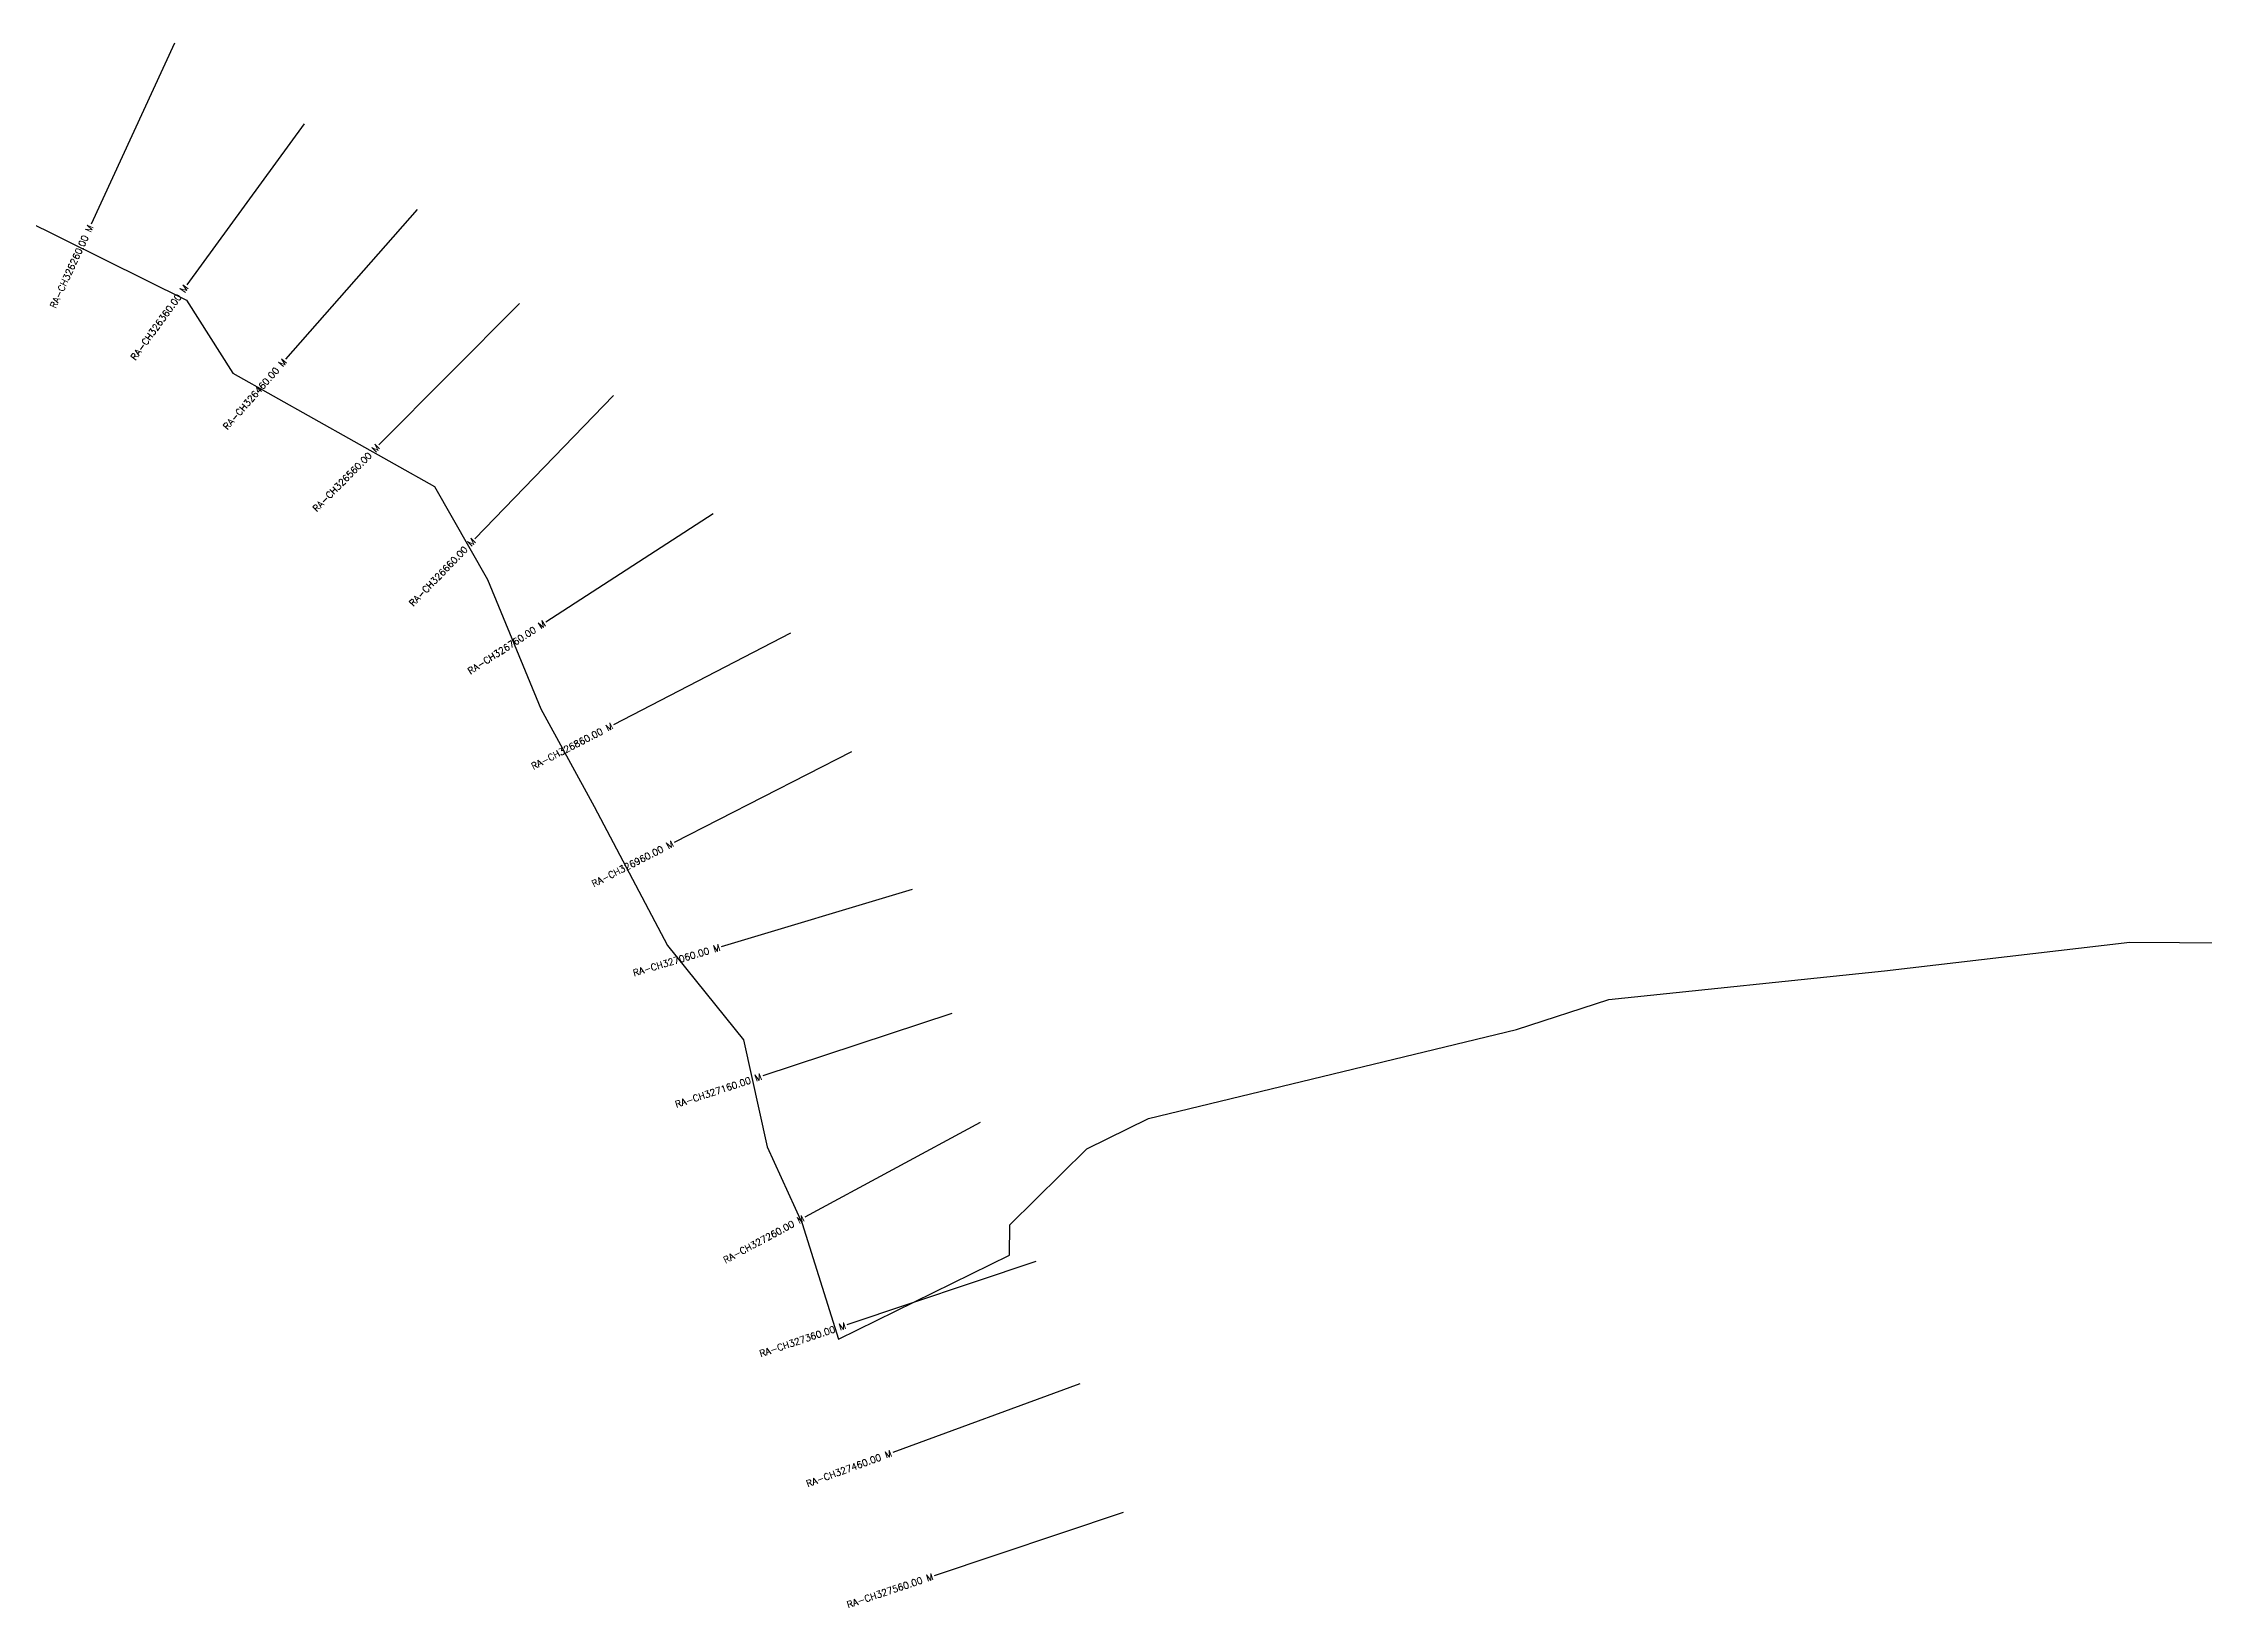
# Model space of a CAD drawing. Header units: metres. Extents: x 287149 to 291919, y 1996099 to 1999961.
# Drawn here: x 288676 to 290302, y 1996099 to 1997276 of the extents above; entities that cross this region are included whole.
import ezdxf
from ezdxf.enums import TextEntityAlignment as Align

# ---------------------------------------------------------------- set-up
doc = ezdxf.new("R2010")
doc.units = ezdxf.units.M
doc.header["$MEASUREMENT"] = 0
for name, color, linetype in [('CS', 134, 'Continuous'), ('CSMark', 6, 'Continuous'), ('VILLAGE BOUNDRY', 10, 'Continuous')]:
    doc.layers.add(name, color=color, linetype=linetype)
doc.styles.get("Standard").update_dxf_attribs({"font": 'simplex.shx'})

msp = doc.modelspace()

# ---------------------------------------------------------------- linework, layer by layer
at = {"layer": 'CS'}
for p, q in [((288774.7, 1997276), (288711.8, 1997139.8)), ((288872.1, 1997215.4), (288783.9, 1997094.2)), ((288957.2, 1997150.9), (288858.2, 1997038.2)), ((289034.2, 1997080.2), (288928.5, 1996973.7)), ((289105, 1997010.8), (289000.6, 1996903.1)), ((289180, 1996921.9), (289054.1, 1996840.4)), ((289238.3, 1996831.9), (289105, 1996763.1)), ((289284.2, 1996742.7), (289150.6, 1996674.5)), ((289329.8, 1996639.1), (289186.1, 1996596)), ((289359.7, 1996545.9), (289217.3, 1996498.8)), ((289380.9, 1996463.8), (289248.9, 1996392.6)), ((289422.9, 1996359.2), (289280.6, 1996311.5)), ((289455.9, 1996267), (289315.1, 1996215.4)), ((289488.5, 1996170.3), (289346.3, 1996122.6))]:
    msp.add_line(p, q, dxfattribs=at)
at = {"layer": 'VILLAGE BOUNDRY'}
msp.add_lwpolyline([(288597.7, 1997174.7), (288783.6, 1997082.7), (288818.4, 1997027.6), (288970.4, 1996942.3), (289010.1, 1996872.3), (289050.4, 1996775.2), (289090.4, 1996701.5), (289145.5, 1996596.9), (289202.8, 1996526), (289220.7, 1996445.5), (289247, 1996387.8), (289274.2, 1996300.6), (289403, 1996363.8), (289403.2, 1996386.8), (289461.2, 1996444), (289507.5, 1996466.7), (289784.6, 1996533.8), (289853.9, 1996556.3), (290061.5, 1996577.8), (290246.1, 1996599.5), (290395.9, 1996598.4)], dxfattribs=at)

# ---------------------------------------------------------------- texts
at = {"layer": 'CSMark'}
for s, rotation, p in [('RA-CH326260.00 M', 65.2361, (288711.4, 1997138.9)), ('RA-CH326360.00 M', 53.9486, (288783.3, 1997093.4)), ('RA-CH326460.00 M', 48.7058, (288857.6, 1997037.5)), ('RA-CH326560.00 M', 45.2043, (288927.8, 1996973)), ('RA-CH326660.00 M', 45.9019, (288999.9, 1996902.4)), ('RA-CH326760.00 M', 32.893, (289053.2, 1996839.9)), ('RA-CH326860.00 M', 27.3047, (289104.1, 1996762.6)), ('RA-CH326960.00 M', 27.051, (289149.7, 1996674)), ('RA-CH327060.00 M', 16.6946, (289185.1, 1996595.7)), ('RA-CH327160.00 M', 18.2664, (289216.3, 1996498.5)), ('RA-CH327260.00 M', 28.3475, (289248.1, 1996392.1)), ('RA-CH327360.00 M', 18.5208, (289279.7, 1996311.2)), ('RA-CH327460.00 M', 20.1215, (289314.2, 1996215.1)), ('RA-CH327560.00 M', 18.5277, (289345.4, 1996122.3))]:
    msp.add_text(s, height=5, rotation=rotation, dxfattribs=at).set_placement(p, align=Align.MIDDLE_RIGHT)

doc.saveas('drawing.dxf')
